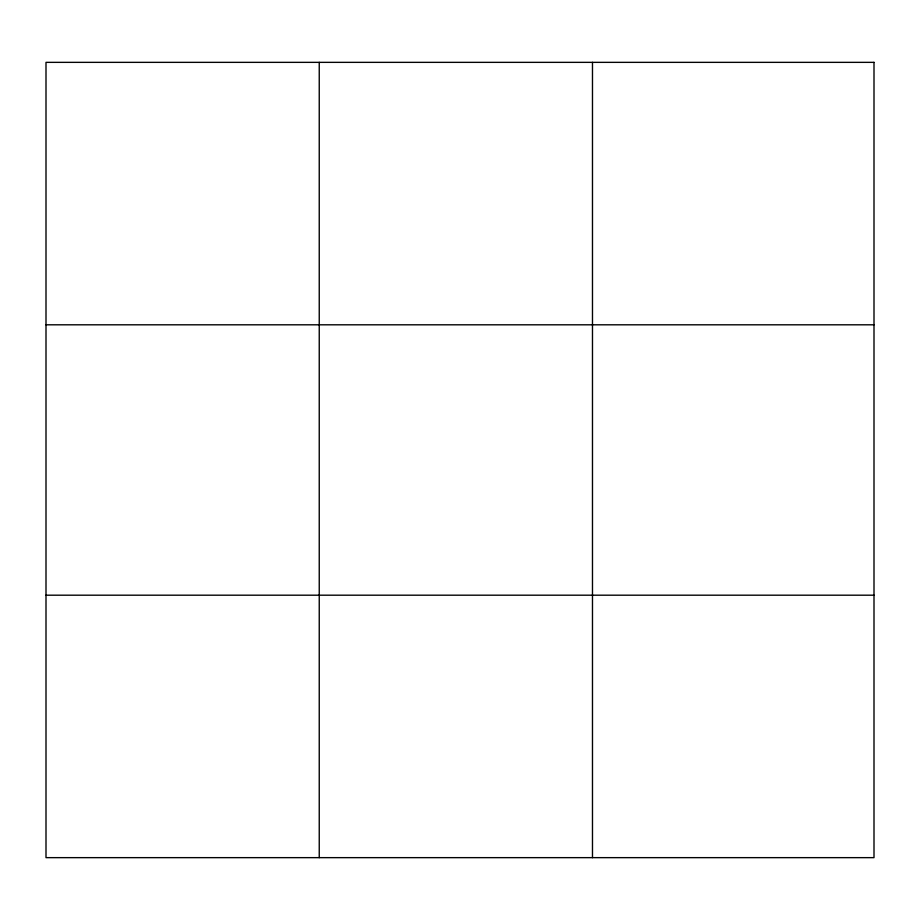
<?xml version="1.0" encoding="UTF-8"?>
<svg xmlns="http://www.w3.org/2000/svg" width="920" height="920" viewBox="0 0 920 920"><rect width="100%" height="100%" fill="white"/><g stroke="black" fill="none" stroke-linecap="round" stroke-linejoin="round"><path stroke-width="1.38" d="M319.24 62.353L319.24 857.647M592.48 62.353L592.48 857.647M46 324.806L874 324.806M46 595.194L874 595.194M874 62.353L874 857.647L46 857.647L46 62.353L874 62.353"/></g></svg>
